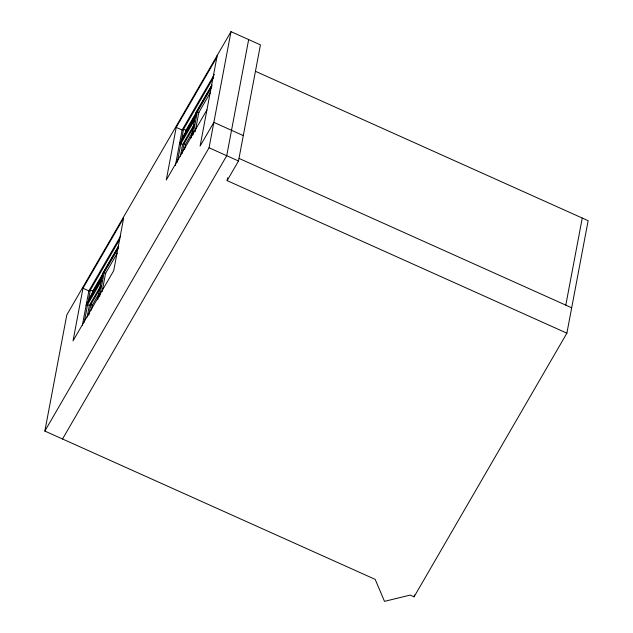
<?xml version="1.0" encoding="UTF-8"?>
<svg xmlns="http://www.w3.org/2000/svg" width="633" height="633" viewBox="0 0 633 633"><rect width="100%" height="100%" fill="white"/><g stroke="black" fill="none" stroke-linecap="round" stroke-linejoin="round"><path stroke-width="0.95" d="M44.856 431.057L66.797 314.941L230.998 31.65L260.44 44.872L238.499 160.988L227.12 180.619L566.883 333.18L414.069 596.84L410.176 595.091L384.5 601.35L375.187 579.377L44.856 431.057L209.056 147.766L230.998 31.65M82.978 288.252L73.032 340.87L113.703 270.702L123.649 218.084L82.978 288.252L89.158 291.03M82.353 325.346L88.865 290.895L120.61 236.133M84.268 322.11L87.568 304.623L101.802 280.063M119.764 239.298L90.313 290.112L88.533 299.544L102.768 274.983M87.132 317.07L89.34 305.423L100.963 285.364M91.959 294.938L92.671 291.172L118.688 246.284M88.786 315.234L90.788 304.631L100.481 287.904M91.35 310.115L92.26 305.296L99.049 293.585M97.704 299.694L102.657 273.472L118.64 245.905M99.555 296.774L104.105 272.688L118.165 248.429M102.119 291.655L105.576 273.345L117.216 253.271M216.89 57.215L176.219 127.383L166.281 180.001L206.951 109.833M175.42 165.435L182.106 130.026L214.35 74.409M177.327 162.206L180.816 143.754L194.56 120.048M213.495 77.582L183.554 129.243L181.774 138.674L196.008 114.114M180.381 156.209L182.581 144.553L194.204 124.495M185.374 133.128L185.912 130.303L211.928 85.415M182.209 153.4L184.029 143.762L193.239 127.874M184.591 149.246L185.501 144.427L192.772 131.878M191.134 137.859L195.906 112.603L211.881 85.036M192.978 134.94L197.346 111.819L211.897 86.721M195.178 131.751L198.825 112.476L210.457 92.402M217.23 55.403L200.091 146.12L213.859 122.367L243.301 135.589M248.666 39.578L226.725 155.702L62.525 438.993M227.12 180.619L227.658 177.802M414.069 596.84L414.417 594.957M565.799 305.138L582.257 218.045M566.883 333.18L588.144 220.688L255.503 71.331M86.333 304.323L102.198 276.938M179.574 143.454L195.937 115.214M86.12 305.415L101.992 278.029M179.368 144.546L195.241 117.16M197.346 111.819L198.999 112.563M183.554 129.243L186.078 130.374M176.219 127.383L182.407 130.161M239.045 158.424L571.686 307.78M209.056 147.766L238.499 160.988M184.029 143.762L185.675 144.506M180.816 143.754L182.494 144.514M104.105 272.688L105.758 273.424M90.313 290.112L93.676 291.623M90.788 304.631L92.434 305.375M87.568 304.623L89.253 305.383"/></g></svg>
